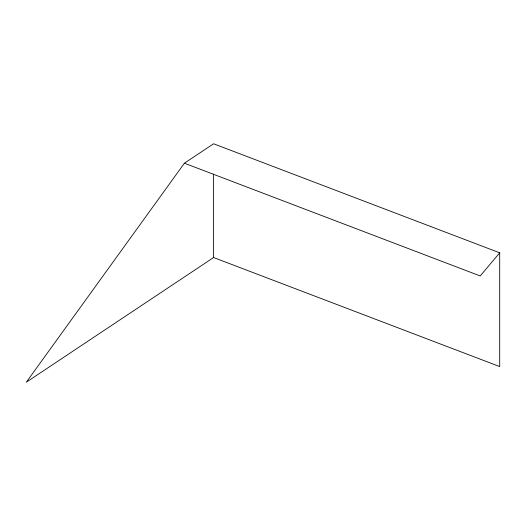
<?xml version="1.0" encoding="UTF-8"?>
<svg xmlns="http://www.w3.org/2000/svg" width="526" height="526" viewBox="0 0 526 526"><rect width="100%" height="100%" fill="white"/><g stroke="black" fill="none" stroke-linecap="round" stroke-linejoin="round"><path stroke-width="0.79" d="M184.396 163.211L26.3 382.224L213.589 257.53L499.7 366.583L499.7 252.822L213.589 143.776L184.396 163.211L480.212 275.959L499.7 252.822M213.589 174.053L213.589 257.53"/></g></svg>
